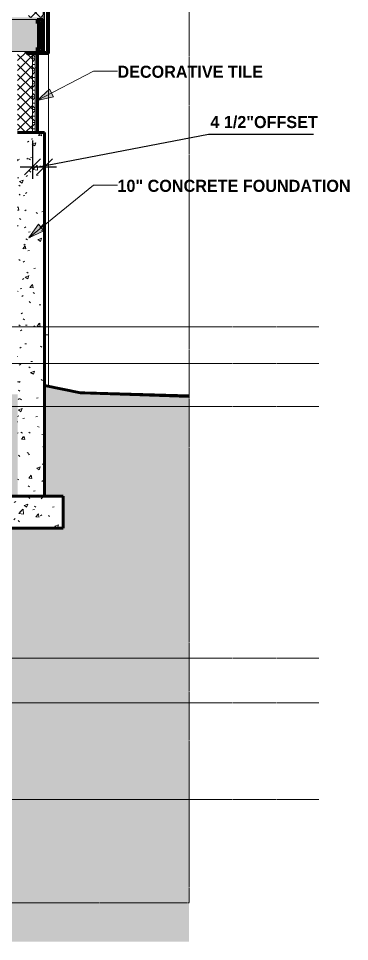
# Model space of a CAD drawing. Header units: inches. Extents: x -9046 to -7171, y -279 to 479.
# Drawn here: x -7309.2 to -7186, y -196.9 to 146.9 of the extents above; entities that cross this region are included whole.
import ezdxf

# ---------------------------------------------------------------- set-up
doc = ezdxf.new("R2010")
doc.units = ezdxf.units.IN
doc.header["$MEASUREMENT"] = 0
doc.linetypes.add('Aligning Line 1_8_', pattern=[0.25, 0.125, -0.125])
doc.linetypes.add('Grid Line 1_2_', pattern=[0.875, 0.5, -0.125, 0.125, -0.125])
for name, color, linetype, lineweight in [('A-ANNO-DIMS-1', 211, 'Continuous', 30), ('A-CLNG', 13, 'Continuous', 18), ('A-CLNG-1', 13, 'Continuous', 60), ('A-CLNG-PATT-1', 13, 'Continuous', 9), ('A-FLOR-1', 192, 'Continuous', 60), ('A-FLOR-LEVL-1', 51, 'Grid Line 1_2_', 9), ('A-FLOR-MCUT', 51, 'Continuous', 18), ('A-FLOR-PATT-1', 8, 'Continuous', 9), ('A-WALL', 113, 'Continuous', 18), ('A-WALL-PATT-1', 111, 'Continuous', 9), ('C-TOPO', 7, 'Continuous', 9), ('C-TOPO-1', 7, 'Continuous', 60), ('G-ANNO-SYMB', 111, 'Aligning Line 1_8_', 9), ('G-ANNO-TEXT', 231, 'Continuous', 9), ('I-WALL', 2, 'Continuous', 18), ('I-WALL-1', 2, 'Continuous', 60), ('S-BEAM', 12, 'Continuous', 9), ('S-BEAM-1', 12, 'Continuous', 60), ('S-FNDN-1', 32, 'Continuous', 60), ('S-FNDN-2', 32, 'Continuous', 9)]:
    doc.layers.add(name, color=color, linetype=linetype, lineweight=lineweight)
doc.styles.add('Century Gothic_B', font='GOTHICB.TTF', dxfattribs={"height": 4.5})
doc.dimstyles.new('OD__1_4__Tol___1', dxfattribs={"dimscale": 12, "dimtxt": 4.698757, "dimasz": 0.5, "dimexe": 0.375, "dimexo": 0.25, "dimgap": 0.0625, "dimtad": 1, "dimrnd": 0.25, "dimzin": 3, "dimdsep": 46, "dimlunit": 4, "dimtxsty": 'Century Gothic_B', "dimblk1": 'OBLIQUE', "dimblk2": 'OBLIQUE', "dimsah": 1, "dimcen": 0.09, "dimdle": 0.375, "dimazin": 0, "dimtfac": 1, "dimtdec": 4, "dimtix": 1, "dimtmove": 1, "dimatfit": 3, "dimfxl": 1, "dimtvp": 1, "dimtfill": 1, "dimfrac": 2, "dimtolj": 1, "dimtzin": 0, "dimlwd": 30, "dimlwe": 30, "dimarcsym": 2})
pattern_1 = [(0, (-7549.7363, 124.937), (0, 2.399), []), (315, (-7549.7363, 124.937), (2.398506, 0), [3.393, -3.393]), (45, (-7549.7363, 124.937), (2.398506, 0), [3.393, -3.393])]
pattern_2 = [(45, (-7549.7363, 124.937), (-1.856155, 1.856155), []), (135, (-7549.7363, 124.937), (-1.856155, -1.856155), [])]
pattern_3 = [(216.87, (-7546.5383, 132.934), (23.989771, 15.993643), [3.998, -35.986]), (206.565, (-7541.7393, 130.535), (-7.99708, -7.99662), [8.941, -8.941]), (198.435, (-7541.7393, 126.537), (-15.993845, -7.997098), [5.058, -20.23])]
pattern_4 = [(50, (-7549.736, 124.937), (13.77135, -1.20496), [1.44, -15.84]), (355, (-7549.736, 124.937), (-2.6644, 14.4422), [1.152, -12.672]), (100.451, (-7548.589, 124.837), (11.1071, 13.23737), [1.224, -13.462]), (46.184, (-7549.736, 128.777), (20.4913, -3.17785), [2.16, -23.76]), (96.636, (-7548.03, 128.513), (17.9459, 18.7032), [1.836, -20.193]), (351.184, (-7549.736, 128.777), (17.9454, 18.7026), [1.728, -19.008]), (21, (-7547.816, 127.817), (11.4605, -7.73037), [1.44, -15.84]), (326, (-7547.816, 127.817), (4.67135, 13.92315), [1.152, -12.672]), (71.451, (-7546.861, 127.173), (16.13207, 6.19284), [1.224, -13.462]), (37.5, (-7549.7363, 124.937), (0.23312, 6.39175), [0.634, -11.885, 0.634, -12.23, -12.72]), (37.5, (-7549.7363, 124.937), (0.23312, 6.39175), [-25.382, 0.634, -12.086]), (7.5, (-7549.736, 124.937), (5.05073, 7.57304), [0.634, -6.701, 0.634, -11.597, -4.848]), (7.5, (-7549.736, 124.937), (5.05073, 7.57304), [-19.565, 0.634, -4.214]), (327.5, (-7554.0183, 124.937), (10.24958, -0.43289), [0.634, -4.166, 0.634, -14.342, -19.872]), (327.5, (-7554.0183, 124.937), (10.24958, -0.43289), [-19.776, 0.634, -19.238]), (317.5, (-7555.938, 124.937), (11.1974, 1.92214), [0.634, -5.606, 0.634, -9.312, -14.112]), (317.5, (-7555.938, 124.937), (11.1974, 1.92214), [-16.186, 0.634, -13.478])]

# ---------------------------------------------------------------- blocks, each defined once
blk = doc.blocks.new('Plywood Web Joist - 11 7_8_ TJI110 _ 16_ O_C_-1941013-BUILDING SECTION - EAST_WEST - LOOKING NORTH')
at = {"layer": 'S-BEAM-1'}
for p, q in [((8873.88, 146.5), (8873.88, 145)), ((8875.63, 146.5), (8873.88, 146.5)), ((8873.88, 145), (8874.57, 145)), ((8874.57, 145), (8874.57, 145.25)), ((8874.57, 145.25), (8874.94, 145.25)), ((8874.57, 145.25), (8874.57, 135.9)), ((8874.94, 145.25), (8874.57, 145.25)), ((8874.94, 145.25), (8874.94, 145)), ((8874.94, 135.9), (8874.94, 145.25)), ((8874.94, 145), (8875.63, 145)), ((8875.63, 145), (8875.63, 146.5)), ((8874.57, 136.12), (8873.88, 136.12)), ((8873.88, 136.12), (8873.88, 134.62)), ((8873.88, 134.62), (8875.63, 134.62)), ((8874.57, 135.9), (8874.57, 136.12)), ((8874.94, 135.9), (8874.57, 135.9)), ((8874.57, 135.9), (8874.94, 135.9)), ((8875.63, 136.12), (8874.94, 136.12)), ((8874.94, 136.12), (8874.94, 135.9)), ((8875.63, 134.62), (8875.63, 136.12))]:
    blk.add_line(p, q, dxfattribs=at)
blk = doc.blocks.new('LVL-Laminated Veneer Lumber - 1 3_4_x11 7_8_ LVL-1952806-BUILDING SECTION - EAST_WEST - LOOKING NORTH')
at = {"layer": 'S-BEAM-1'}
for p, q in [((8876.07, 146.5), (8874.32, 146.5)), ((8874.32, 146.5), (8874.32, 134.62)), ((8876.07, 134.62), (8876.07, 146.5)), ((8874.32, 134.62), (8876.07, 134.62))]:
    blk.add_line(p, q, dxfattribs=at)
blk = doc.blocks.new('_Oblique')
at = {"color": 0, "linetype": 'ByBlock', "lineweight": -2}
blk.add_line((-0.5, -0.5), (0.5, 0.5), dxfattribs=at)
blk = doc.blocks.new('DIMBLOCK9-BUILDING SECTION - EAST_WEST - LOOKING NORTH')
at = {"layer": 'A-ANNO-DIMS-1', "color": 0, "lineweight": 30, "transparency": 16777216}
for p, q in [((-7301.8, 91.65), (-7238.57, 103.8)), ((-7238.57, 103.8), (-7199.43, 103.8)), ((-7304.05, 101.38), (-7304.05, 87.15)), ((-7299.55, 92.89), (-7299.55, 87.15)), ((-7308.55, 91.65), (-7295.05, 91.65))]:
    blk.add_line(p, q, dxfattribs=at)
at = {"layer": 'Defpoints', "color": 0, "transparency": 16777216}
for p in [(-7304.05, 104.38), (-7299.55, 95.89), (-7299.55, 91.65)]:
    blk.add_point(p, dxfattribs=at)
at = {"layer": 'A-ANNO-DIMS-1', "color": 0, "lineweight": 30, "transparency": 16777216, "xscale": 5.999999999999999, "yscale": 5.999999999999999, "zscale": 5.999999999999999, "rotation": 180}
blk.add_blockref('_Oblique', (-7304.05, 91.65), dxfattribs=at)
at = {"layer": 'A-ANNO-DIMS-1', "color": 0, "lineweight": 30, "transparency": 16777216, "xscale": 5.999999999999999, "yscale": 5.999999999999999, "zscale": 5.999999999999999}
blk.add_blockref('_Oblique', (-7299.55, 91.65), dxfattribs=at)
at = {"layer": 'A-ANNO-DIMS-1', "color": 0, "transparency": 16777216, "insert": (-7237.82, 110.55), "char_height": 4.5, "attachment_point": 1, "line_spacing_factor": 0.984502, "style": 'Century Gothic_B', "bg_fill": 3, "box_fill_scale": 1.25, "bg_fill_color": 256, "bg_fill_true_color": 13158600, "bg_fill_transparency": 0}
blk.add_mtext('\\A1;4 1/2"OFFSET', dxfattribs=at)

msp = doc.modelspace()

# ---------------------------------------------------------------- hatches: boundary and pattern name
at = {"layer": 'A-CLNG-PATT-1'}
h = msp.add_hatch(dxfattribs=at)
h.set_pattern_fill('FP_33', color=256, style=0, pattern_type=2)
h.set_pattern_definition(pattern_3)
h.paths.add_polyline_path([(-7298.04593, 133.875), (-7298.04593, 134.625), (-7302.17093, 134.625), (-7302.17093, 133.875), (-7301.27269, 133.875)], flags=0)
h.paths.add_polyline_path([(-7541.9505, 133.875), (-7480.92093, 133.875), (-7480.92093, 134.625), (-7554.98343, 134.625), (-7554.98343, 133.875)], flags=0)
at = {"layer": 'A-FLOR-PATT-1'}
h = msp.add_hatch(dxfattribs=at)
h.set_pattern_fill('FP_32', color=256, style=0, pattern_type=2)
h.set_pattern_definition(pattern_1)
h.paths.add_polyline_path([(-7300.04593, 146.5), (-7300.04593, 147.25), (-7553.48343, 147.25), (-7553.48343, 146.5), (-7301.27269, 146.5)], flags=0)
h = msp.add_hatch(dxfattribs=at)
h.set_pattern_fill('FP_36', color=256, style=0, pattern_type=2)
h.set_pattern_definition([(161.57, (-7549.4963, 125.177), (-1.9204512, 0.0001504), [0, -13.661, 1.517, 0]), (18.43, (-7549.9763, 125.177), (-1.9204512, -0.0001504), [0, -13.661, 1.517, 0]), (108.43, (-7549.4963, 125.177), (0.9599691, -4.8007366), [4.553, -10.625]), (71.57, (-7549.9763, 125.177), (0.9599691, 4.8007366), [4.553, -10.625])])
h.paths.add_polyline_path([(-7553.48343, 134.625), (-7300.04593, 134.625), (-7300.04593, 146.5), (-7553.48343, 146.5), (-7553.48343, 142.09515)], flags=0)
at = {"layer": 'A-WALL-PATT-1'}
h = msp.add_hatch(dxfattribs=at)
h.set_pattern_fill('FP_33', color=256, style=0, pattern_type=2)
h.set_pattern_definition(pattern_3)
h.paths.add_polyline_path([(-7298.04593, 134.625), (-7298.04593, 265.89433), (-7298.79593, 266.64433), (-7298.79593, 134.625)], flags=0)
h = msp.add_hatch(dxfattribs=at)
h.set_pattern_fill('FP_30', color=256, style=0, pattern_type=2)
h.set_pattern_definition([(0, (-7549.7363, 124.937), (15.36, 3.84), [0.634, -10.886, 0.634, -10.886, -61.44]), (0, (-7549.7363, 124.937), (15.36, 3.84), [-23.04, 0.634, -22.406, 0.634, -10.886, -26.88]), (0, (-7549.7363, 124.937), (15.36, 3.84), [-57.6, 0.634, -7.046, 0.634, -18.566]), (120, (-7543.9763, 126.857), (-11.00554, 11.38215), [0.634, -10.886, 0.634, -10.886, -61.44]), (120, (-7543.9763, 126.857), (-11.00554, 11.38215), [-23.04, 0.634, -22.406, 0.634, -10.886, -26.88]), (120, (-7543.9763, 126.857), (-11.00554, 11.38215), [-57.6, 0.634, -7.046, 0.634, -18.566]), (240, (-7542.0563, 134.537), (-4.35446, -15.22215), [0.634, -10.886, 0.634, -10.886, -61.44]), (240, (-7542.0563, 134.537), (-4.35446, -15.22215), [-23.04, 0.634, -22.406, 0.634, -10.886, -26.88]), (240, (-7542.0563, 134.537), (-4.35446, -15.22215), [-57.6, 0.634, -7.046, 0.634, -18.566])])
h.paths.add_polyline_path([(-7306.29593, 133.875), (-7305.54593, 133.875), (-7305.54593, 134.625), (-7306.29593, 134.625), (-7306.29593, 134)], flags=0)
h.paths.add_polyline_path([(-7305.54593, 149.25), (-7305.54593, 259.60575), (-7306.29593, 260.35575), (-7306.29593, 149.25)], flags=0)
h = msp.add_hatch(dxfattribs=at)
h.set_pattern_fill('FP_31', color=256, style=0, pattern_type=2)
h.set_pattern_definition(pattern_2)
h.paths.add_polyline_path([(-7302.17093, 133.875), (-7302.17093, 134), (-7300.04593, 134), (-7300.04593, 134.625), (-7305.54593, 134.625), (-7305.54593, 133.875)], flags=0)
h.paths.add_polyline_path([(-7305.54593, 147.25), (-7300.04593, 147.25), (-7300.04593, 254.10575), (-7305.54593, 259.60575), (-7305.54593, 148.75)], flags=0)
h = msp.add_hatch(dxfattribs=at)
h.set_pattern_fill('FP_32', color=256, style=0, pattern_type=2)
h.set_pattern_definition(pattern_1)
h.paths.add_polyline_path([(-7299.54593, 134.625), (-7299.54593, 253.60575), (-7300.04593, 254.10575), (-7300.04593, 134.625)], flags=0)
h = msp.add_hatch(dxfattribs=at)
h.set_pattern_fill('FP_31', color=256, style=0, pattern_type=2)
h.set_pattern_definition(pattern_2)
h.paths.add_polyline_path([(-7309.54593, 104.38232), (-7304.04593, 104.38232), (-7304.04593, 134.625), (-7309.54593, 134.625), (-7309.54593, 104.42697)], flags=0)
h = msp.add_hatch(dxfattribs=at)
h.set_pattern_fill('FP_32', color=256, style=0, pattern_type=2)
h.set_pattern_definition(pattern_1)
h.paths.add_polyline_path([(-7304.04593, 104.38232), (-7303.04593, 104.38232), (-7303.04593, 134.625), (-7304.04593, 134.625), (-7304.04593, 104.42697)], flags=0)
h = msp.add_hatch(dxfattribs=at)
h.set_pattern_fill('FP_42', color=256, style=0, pattern_type=2)
h.set_pattern_definition([(0, (-7549.7363, 124.937), (7.68, 1.92), [0.634, -5.126, 0.634, -5.126, -30.72]), (0, (-7549.7363, 124.937), (7.68, 1.92), [-11.52, 0.634, -10.886, 0.634, -5.126, -13.44]), (0, (-7549.7363, 124.937), (7.68, 1.92), [-28.8, 0.634, -3.206, 0.634, -8.966]), (120, (-7546.8563, 125.897), (-5.502769, 5.691075), [0.634, -5.126, 0.634, -5.126, -30.72]), (120, (-7546.8563, 125.897), (-5.502769, 5.691075), [-11.52, 0.634, -10.886, 0.634, -5.126, -13.44]), (120, (-7546.8563, 125.897), (-5.502769, 5.691075), [-28.8, 0.634, -3.206, 0.634, -8.966]), (240, (-7545.8963, 129.737), (-2.177231, -7.611075), [0.634, -5.126, 0.634, -5.126, -30.72]), (240, (-7545.8963, 129.737), (-2.177231, -7.611075), [-11.52, 0.634, -10.886, 0.634, -5.126, -13.44]), (240, (-7545.8963, 129.737), (-2.177231, -7.611075), [-28.8, 0.634, -3.206, 0.634, -8.966])])
h.paths.add_polyline_path([(-7303.04593, 104.38232), (-7302.54593, 104.38232), (-7302.54593, 134.625), (-7303.04593, 134.625), (-7303.04593, 104.42697)], flags=0)
h = msp.add_hatch(dxfattribs=at)
h.set_pattern_fill('FP_35', color=256, style=0, pattern_type=2)
h.set_pattern_definition(pattern_4)
h.paths.add_polyline_path([(-7309.54593, -31), (-7299.54593, -31), (-7299.54593, 104.38232), (-7309.54593, 104.38232), (-7309.54593, -8.57756)], flags=0)
at = {"layer": 'C-TOPO'}
for points in [[(-7476.50125, -196.91844), (-7299.54593, -196.91844), (-7299.54593, -43), (-7316.54593, -43), (-7316.54593, -31), (-7309.54593, -31), (-7309.54593, 6.92269), (-7473.54593, 6.92269), (-7473.54593, -31), (-7466.54593, -31), (-7466.54593, -43), (-7483.54593, -43), (-7483.54593, -196.91844)], [(-7266.42215, -196.91844), (-7245.73165, -196.91844), (-7245.73165, 6.12505), (-7286.20354, 7.41515), (-7299.54593, 10.13114), (-7299.54593, -31), (-7292.54593, -31), (-7292.54593, -43), (-7299.54593, -43), (-7299.54593, -196.91844), (-7286.20354, -196.91844)]]:
    msp.add_hatch(color=256, dxfattribs=at).paths.add_polyline_path(points, flags=0)
at = {"layer": 'G-ANNO-TEXT'}
for points in [[(-7302.23039, 116.27428), (-7296.17103, 117.64134), (-7297.66636, 120.48787)], [(-7305.4234, 65.19986), (-7299.75132, 67.73211), (-7301.77736, 70.22889)]]:
    msp.add_hatch(color=256, dxfattribs=at).paths.add_polyline_path(points, flags=0)
at = {"layer": 'S-FNDN-2'}
h = msp.add_hatch(dxfattribs=at)
h.set_pattern_fill('FP_35', color=256, style=0, pattern_type=2)
h.set_pattern_definition(pattern_4)
h.paths.add_polyline_path([(-7292.54593, -43), (-7292.54593, -31), (-7316.54593, -31), (-7316.54593, -43)], flags=0)

# ---------------------------------------------------------------- linework, layer by layer
at = {"layer": 'A-CLNG'}
msp.add_line((-7298.79593, 134.625), (-7300.04593, 134.625), dxfattribs=at)
at = {"layer": 'A-CLNG-1'}
for p, q in [((-7300.04593, 134.625), (-7302.17093, 134.625)), ((-7302.17093, 134.625), (-7302.17093, 134)), ((-7298.04593, 133.875), (-7298.04593, 134.625)), ((-7302.17093, 133.875), (-7298.04593, 133.875))]:
    msp.add_line(p, q, dxfattribs=at)
at = {"layer": 'A-FLOR-1'}
for p, q in [((-7300.04593, 134), (-7300.04593, 134.625)), ((-7302.17093, 134), (-7300.04593, 134))]:
    msp.add_line(p, q, dxfattribs=at)
at = {"layer": 'A-FLOR-LEVL-1'}
for p, q in [((-7197.39734, 32), (-7886.51809, 32)), ((-7197.39734, 18.375), (-7886.51809, 18.375)), ((-7197.39734, 2.375), (-7886.51809, 2.375)), ((-7197.39734, -91.375), (-7886.51809, -91.375)), ((-7197.39734, -108), (-7886.51809, -108)), ((-7197.39734, -144), (-7886.51809, -144))]:
    msp.add_line(p, q, dxfattribs=at)
at = {"layer": 'A-FLOR-MCUT'}
for p, q in [((-7300.04593, 146.5), (-7553.48343, 146.5)), ((-7300.04593, 134.625), (-7469.17093, 134.625))]:
    msp.add_line(p, q, dxfattribs=at)
at = {"layer": 'A-WALL'}
for p, q in [((-7300.04593, 254.10575), (-7300.04593, 134.625)), ((-7299.54593, 253.60575), (-7299.54593, 134.625)), ((-7298.79593, 252.85575), (-7298.79593, 134.625)), ((-7306.29593, 134.625), (-7306.29593, 134)), ((-7305.54593, 133.875), (-7305.54593, 134.625)), ((-7304.04593, 134.625), (-7304.04593, 104.38232)), ((-7302.17093, 134.625), (-7303.04593, 134.625)), ((-7303.04593, 134.625), (-7303.04593, 104.38232)), ((-7302.54593, 134.625), (-7302.54593, 104.38232)), ((-7298.04593, 29), (-7298.04593, 9.8258))]:
    msp.add_line(p, q, dxfattribs=at)
at = {"layer": 'C-TOPO'}
for p, q in [((-7286.20344, 7.41515), (-7299.54593, 10.13114)), ((-7245.73165, 6.75242), (-7288.89836, 7.96372)), ((-7287.49049, 7.49689), (-7286.20344, 7.41515)), ((-7245.73165, 6.12506), (-7286.20344, 7.41515))]:
    msp.add_line(p, q, dxfattribs=at)
at = {"layer": 'C-TOPO-1'}
for p, q in [((-7299.54593, 10.13114), (-7286.20354, 7.41515)), ((-7286.20354, 7.41515), (-7245.73165, 6.12505))]:
    msp.add_line(p, q, dxfattribs=at)
at = {"layer": 'G-ANNO-SYMB'}
for p in [(-7245.77234, 405.76985), (-7838.14309, -182.48287)]:
    msp.add_line(p, (-7245.77234, -182.48287), dxfattribs=at)
at = {"layer": 'G-ANNO-TEXT'}
for p, q in [((-7302.23039, 116.27428), (-7281.28003, 127.27985)), ((-7281.28003, 127.27985), (-7272.39602, 127.27985)), ((-7297.66636, 120.48787), (-7302.23039, 116.27428)), ((-7296.17103, 117.64134), (-7297.66636, 120.48787)), ((-7302.23039, 116.27428), (-7296.17103, 117.64134)), ((-7305.4234, 65.19986), (-7281.28003, 84.79121)), ((-7281.28003, 84.79121), (-7272.39602, 84.79121)), ((-7301.77736, 70.22889), (-7305.4234, 65.19986)), ((-7299.75132, 67.73211), (-7301.77736, 70.22889)), ((-7305.4234, 65.19986), (-7299.75132, 67.73211))]:
    msp.add_line(p, q, dxfattribs=at)
at = {"layer": 'I-WALL'}
for p, q in [((-7298.04593, 133.875), (-7298.04593, 29)), ((-7298.04593, 29), (-7299.54593, 29))]:
    msp.add_line(p, q, dxfattribs=at)
at = {"layer": 'I-WALL-1'}
for p, q in [((-7298.04593, 134.625), (-7298.04593, 265.89433)), ((-7306.29593, 134), (-7306.29593, 133.875)), ((-7306.29593, 133.875), (-7302.17093, 133.875))]:
    msp.add_line(p, q, dxfattribs=at)
at = {"layer": 'S-FNDN-1'}
for p, q in [((-7302.17093, 104.38232), (-7302.17093, 134)), ((-7309.54593, 104.38232), (-7299.54593, 104.38232)), ((-7299.54593, -31), (-7299.54593, 104.38232)), ((-7292.54593, -31), (-7316.54593, -31)), ((-7292.54593, -43), (-7292.54593, -31)), ((-7316.54593, -43), (-7292.54593, -43))]:
    msp.add_line(p, q, dxfattribs=at)

# ---------------------------------------------------------------- block references
at = {"layer": 'S-BEAM'}
for name in ['Plywood Web Joist - 11 7_8_ TJI110 _ 16_ O_C_-1941013-BUILDING SECTION - EAST_WEST - LOOKING NORTH', 'LVL-Laminated Veneer Lumber - 1 3_4_x11 7_8_ LVL-1952806-BUILDING SECTION - EAST_WEST - LOOKING NORTH']:
    msp.add_blockref(name, (-16176.11531, 0), dxfattribs=at)

# ---------------------------------------------------------------- texts
at = {"layer": 'G-ANNO-TEXT', "char_height": 4.5, "attachment_point": 1, "style": 'Century Gothic_B'}
for s, insert, width in [('DECORATIVE TILE', (-7272.39602, 129.28103), 62.115), ('10" CONCRETE FOUNDATION', (-7272.39602, 86.79239), 105.747)]:
    msp.add_mtext(s, dxfattribs=dict(at, insert=insert, width=width))

# ---------------------------------------------------------------- next in the draw order: dimensions: what is measured, and where the dimension line sits
at = {"layer": 'A-ANNO-DIMS-1'}
dim = msp.add_linear_dim(base=(-7299.54593, 91.64907), p1=(-7304.04593, 104.38232), p2=(-7299.54593, 95.89171), dimstyle='OD__1_4__Tol___1', override={"dimpost": '<>OFFSET', "dimfxl": 9.6094}, dxfattribs=at)
dim.commit()
dim.dimension.update_dxf_attribs({"geometry": 'DIMBLOCK9-BUILDING SECTION - EAST_WEST - LOOKING NORTH', "text_midpoint": (-7237.8177, 103.79951), "dimtype": 160})

doc.saveas('drawing.dxf')
